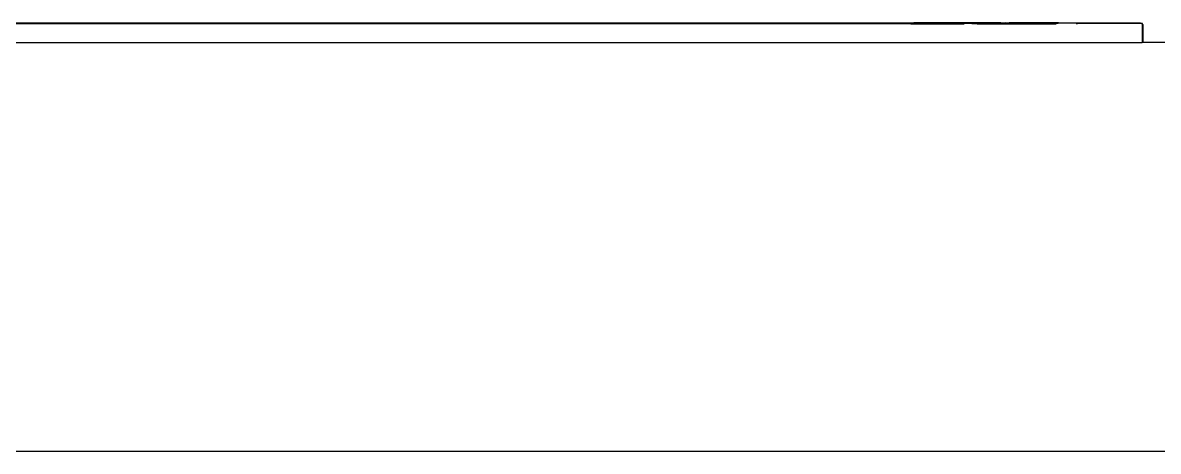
# Model space of a CAD drawing. Header units: inches. Extents: x 7263 to 14962, y 1317 to 2926.
# Drawn here: x 7430.4776 to 7430.7554, y 1507.7435 to 1507.8483 of the extents above; entities that cross this region are included whole.
import ezdxf

# ---------------------------------------------------------------- set-up
doc = ezdxf.new("R2010")
doc.units = ezdxf.units.IN
doc.header["$MEASUREMENT"] = 0

msp = doc.modelspace()

# ---------------------------------------------------------------- linework, layer by layer
for p, q in [((7430.37491, 1507.84832), (7430.69563, 1507.84832)), ((7430.69485, 1507.84805), (7430.37545, 1507.84805)), ((7430.65798, 1507.84821), (7430.39544, 1507.84825)), ((7430.68052, 1507.84825), (7430.65798, 1507.84821)), ((7430.68052, 1507.84825), (7430.68432, 1507.84821)), ((7430.68432, 1507.84821), (7430.68504, 1507.84825)), ((7430.69934, 1507.84825), (7430.68504, 1507.84825)), ((7430.70023, 1507.84821), (7430.69485, 1507.84805)), ((7430.69485, 1507.84805), (7430.70791, 1507.84805)), ((7430.69936, 1507.84832), (7430.69563, 1507.84832)), ((7430.69563, 1507.84832), (7430.69934, 1507.84825)), ((7430.70023, 1507.84821), (7430.69934, 1507.84825)), ((7430.70189, 1507.84832), (7430.69936, 1507.84832)), ((7430.69936, 1507.84832), (7430.70282, 1507.84825)), ((7430.70096, 1507.84821), (7430.70023, 1507.84821)), ((7430.70282, 1507.84825), (7430.70096, 1507.84821)), ((7430.70391, 1507.84828), (7430.70189, 1507.84832)), ((7430.70282, 1507.84825), (7430.70391, 1507.84828)), ((7430.70493, 1507.84832), (7430.70391, 1507.84828)), ((7430.70468, 1507.84825), (7430.70391, 1507.84828)), ((7430.70468, 1507.84825), (7430.70676, 1507.84832)), ((7430.70523, 1507.84821), (7430.70468, 1507.84825)), ((7430.70676, 1507.84832), (7430.70493, 1507.84832)), ((7430.70523, 1507.84821), (7430.70598, 1507.84821)), ((7430.70792, 1507.84825), (7430.70598, 1507.84821)), ((7430.70598, 1507.84821), (7430.70976, 1507.84809)), ((7430.7118, 1507.84832), (7430.70676, 1507.84832)), ((7430.70976, 1507.84809), (7430.70791, 1507.84805)), ((7430.70985, 1507.84826), (7430.70792, 1507.84825)), ((7430.71503, 1507.84821), (7430.70976, 1507.84809)), ((7430.70976, 1507.84809), (7430.71109, 1507.84805)), ((7430.71126, 1507.84825), (7430.70985, 1507.84826)), ((7430.71109, 1507.84805), (7430.72465, 1507.84805)), ((7430.71503, 1507.84821), (7430.71126, 1507.84825)), ((7430.7118, 1507.84832), (7430.71636, 1507.84825)), ((7430.7169, 1507.84832), (7430.7118, 1507.84832)), ((7430.71636, 1507.84825), (7430.71503, 1507.84821)), ((7430.71685, 1507.84825), (7430.71636, 1507.84825)), ((7430.71792, 1507.84828), (7430.71685, 1507.84825)), ((7430.7169, 1507.84832), (7430.71792, 1507.84828)), ((7430.71792, 1507.84828), (7430.71895, 1507.84832)), ((7430.71792, 1507.84828), (7430.71841, 1507.84825)), ((7430.71841, 1507.84825), (7430.71864, 1507.84825)), ((7430.71864, 1507.84825), (7430.71895, 1507.84832)), ((7430.71986, 1507.84821), (7430.71864, 1507.84825)), ((7430.73097, 1507.84832), (7430.71895, 1507.84832)), ((7430.71986, 1507.84821), (7430.72114, 1507.84821)), ((7430.72114, 1507.84821), (7430.72483, 1507.84825)), ((7430.72114, 1507.84821), (7430.72465, 1507.84805)), ((7430.72465, 1507.84805), (7430.73025, 1507.84805)), ((7430.72483, 1507.84825), (7430.72929, 1507.84825)), ((7430.72929, 1507.84825), (7430.73039, 1507.84821)), ((7430.73039, 1507.84821), (7430.73025, 1507.84805)), ((7430.73025, 1507.84805), (7430.73025, 1507.84788)), ((7430.73039, 1507.84821), (7430.73043, 1507.84825)), ((7430.73043, 1507.84825), (7430.73097, 1507.84832)), ((7430.73043, 1507.84825), (7430.73519, 1507.84832)), ((7430.73043, 1507.84825), (7430.73096, 1507.84821)), ((7430.73518, 1507.84821), (7430.73096, 1507.84821)), ((7430.73097, 1507.84832), (7430.73519, 1507.84832)), ((7430.73549, 1507.84813), (7430.73518, 1507.84821)), ((7430.7356, 1507.84821), (7430.73518, 1507.84821)), ((7430.73519, 1507.84832), (7430.75107, 1507.84832)), ((7430.73549, 1507.84813), (7430.7356, 1507.84821)), ((7430.73559, 1507.84788), (7430.73549, 1507.84813)), ((7430.7356, 1507.84821), (7430.75108, 1507.84821)), ((7430.75107, 1507.84832), (7430.75138, 1507.84821)), ((7430.75108, 1507.84821), (7430.75139, 1507.84813)), ((7430.75108, 1507.84821), (7430.75138, 1507.84821)), ((7430.75138, 1507.84821), (7430.75149, 1507.84821)), ((7430.75149, 1507.84821), (7430.75139, 1507.84813)), ((7430.75139, 1507.84813), (7430.7515, 1507.84788)), ((7430.75163, 1507.84788), (7430.75149, 1507.84821)), ((7430.7515, 1507.84788), (7430.7515, 1507.84345)), ((7430.75163, 1507.84788), (7430.75163, 1507.84345)), ((7429.79228, 1507.84345), (7430.7515, 1507.84345)), ((7430.75163, 1507.84345), (7430.7515, 1507.84345)), ((7431.61263, 1507.84345), (7430.75163, 1507.84345)), ((7430.38199, 1507.74345), (7431.61263, 1507.74345))]:
    msp.add_line(p, q)

doc.saveas('drawing.dxf')
